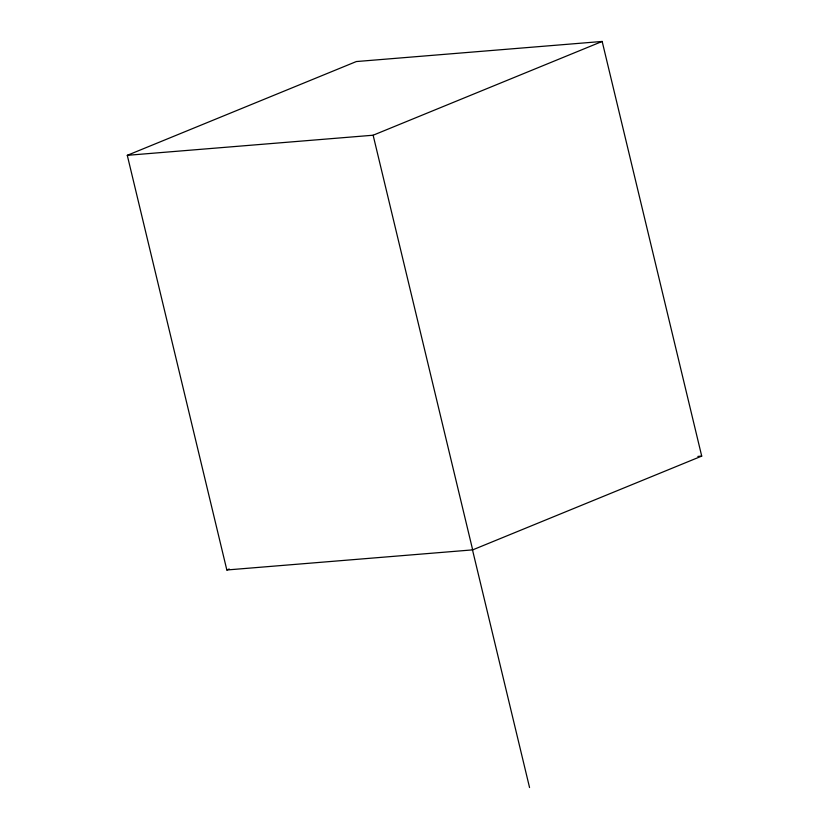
<?xml version="1.0" encoding="UTF-8"?>
<svg xmlns="http://www.w3.org/2000/svg" width="829" height="829" viewBox="0 0 829 829"><rect width="100%" height="100%" fill="white"/><g stroke="black" fill="none" stroke-linecap="round" stroke-linejoin="round"><path stroke-width="1.24" d="M127.283 155.324L356.325 61.553L602.165 41.45L701.717 456.105L472.675 549.876L226.835 569.979L127.283 155.324L373.133 135.22L602.165 41.45M226.835 569.979L229.218 569.005M697.852 456.427L701.717 456.105M373.133 135.22L472.675 549.876M472.416 549.565L529.555 787.55"/></g></svg>
